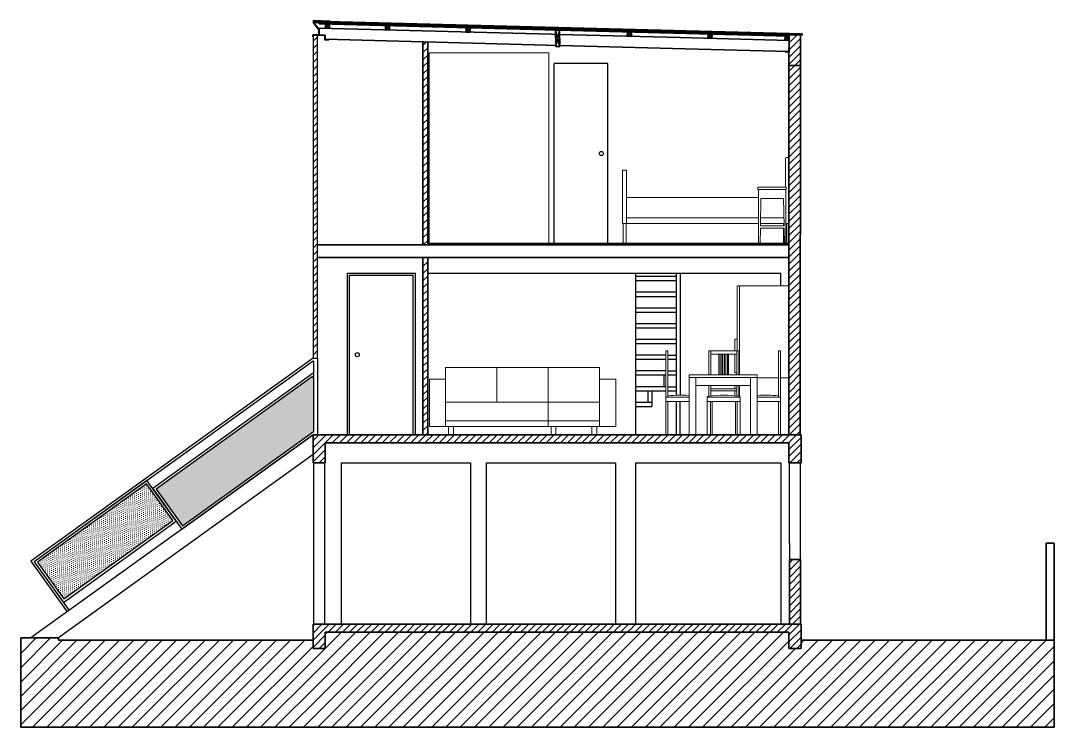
# Model space of a CAD drawing. Header units: metres. Extents: x -750 to 5274, y -2155 to 4360.
# Drawn here: x 2478 to 3759, y 3484 to 4360 of the extents above; entities that cross this region are included whole.
import ezdxf

# ---------------------------------------------------------------- set-up
doc = ezdxf.new("R2010")
doc.units = ezdxf.units.M
doc.header["$LTSCALE"] = 5
doc.header["$MEASUREMENT"] = 0
for name, color, linetype, lineweight in [('A-ELEV-MBE1', 7, 'Continuous', 35), ('A-ELEV-MBE2', 4, 'Continuous', 25), ('A-FLOR-PATT', 8, 'Continuous', 18), ('A-FURN', 8, 'Continuous', 18), ('A-GLAZ-FULL', 4, 'Continuous', 25), ('A-SECT-MCUT', 7, 'Continuous', 35), ('A-SECT-PATT', 8, 'Continuous', 18), ('A-WALL-FULL', 7, 'Continuous', 35), ('Campitura', 116, 'Continuous', 25), ('Linee sottili', 5, 'Continuous', 25)]:
    doc.layers.add(name, color=color, linetype=linetype, lineweight=lineweight)

msp = doc.modelspace()

# ---------------------------------------------------------------- hatches: boundary and pattern name
at = {"layer": 'A-SECT-PATT'}
h = msp.add_hatch(dxfattribs=at)
h.set_pattern_fill('DOTS', color=256, scale=40, angle=362.9169, style=0)
h.set_pattern_definition([(2.91694, (3515.9718, 3287.6467), (1.12116, 2.560371), [0, -2.5])])
h.paths.add_polyline_path([(2839.7, 3918.7), (2840.9, 3917.1), (2840.9, 3906.5), (2840.9, 3886.5), (2840.9, 3866.5), (2840.9, 3850.6), (2678.5, 3733.7), (2645.8, 3779.1)])
h = msp.add_hatch(dxfattribs=at)
h.set_pattern_fill('DOTS', color=256, scale=40, angle=362.9169, style=0)
h.set_pattern_definition([(272.916943, (-3799.8896, 8301.3128), (2.5603712, -1.1211598), [0, -2.5])])
h.paths.add_polyline_path([(2633.8, 3785.4), (2666.5, 3740), (2531.5, 3642.8), (2498.8, 3688.3)])
at = {"layer": 'Campitura'}
h = msp.add_hatch(dxfattribs=at)
h.set_pattern_fill('ANSI31', color=256, scale=50)
h.paths.add_polyline_path([(3444.9, 4341.7), (3430.8, 4342.1), (3430.8, 4340.6), (3430.8, 4340.6), (3430.8, 4340.6), (3430.7, 4326.2), (3430.8, 4326.2), (3430.8, 4321.2), (3430.4, 4321.2), (3430.4, 4081.5), (3430.9, 4081.5), (3430.9, 4081.5), (3430.9, 4066.5), (3430.4, 3846.5), (3444.4, 3846.5)])
h.paths.add_polyline_path([(2982.5, 4333.3), (2976.7, 4333.5), (2976.7, 4081.7), (2982.5, 4081.7)])
h.paths.add_polyline_path([(2982.5, 4066.2), (2978, 4066.2), (2978, 4061.5), (2976.7, 4061.5), (2976.7, 3846.5), (2982.5, 3846.5)])
h.paths.add_polyline_path([(3370.1, 3846.5), (3370.1, 3846.5), (3368.1, 3846.5), (3364.1, 3846.5), (3335.1, 3846.5), (3335.1, 3846.5), (3331.1, 3846.5), (2840.4, 3846.5), (2840.4, 3811.6), (2840.9, 3811.6), (2855.4, 3811.6), (2855.4, 3836.5), (3430.4, 3836.5), (3430.4, 3811.6), (3444.9, 3811.6), (3444.9, 3811.7), (3445.4, 3846.5)])
h = msp.add_hatch(dxfattribs=at)
h.set_pattern_fill('ANSI31', color=256, scale=50)
h.paths.add_polyline_path([(2845.9, 4341.9), (2840.5, 4341.9), (2840.4, 3941.5), (2845.9, 3941.5)])
h = msp.add_hatch(dxfattribs=at)
h.set_pattern_fill('ANSI31', color=256, scale=50)
h.paths.add_polyline_path([(3444.9, 3691.6), (3430.9, 3691.6), (3430.9, 3611.6), (3444.9, 3611.6)])
h = msp.add_hatch(dxfattribs=at)
h.set_pattern_fill('ANSI31', color=256, scale=50)
edge = h.paths.add_edge_path()
edge.add_line((2840.4, 3581.6), (2840.4, 3611.6))
edge.add_line((2840.9, 3611.6), (2854.9, 3611.6))
edge.add_line((2840.4, 3611.6), (3445.4, 3611.6))
edge.add_line((2855.4, 3601.6), (2855.4, 3581.6))
edge.add_line((2855.4, 3581.6), (2840.4, 3581.6))
edge.add_line((3430.4, 3601.6), (2855.4, 3601.6))
edge.add_line((3430.4, 3611.6), (3445.4, 3611.6))
edge.add_line((3445.4, 3611.6), (3445.4, 3581.6))
edge.add_line((3445.4, 3581.6), (3430.4, 3581.6))
edge.add_line((3430.4, 3581.6), (3430.4, 3601.6))

# ---------------------------------------------------------------- linework, layer by layer
at = {"layer": 'A-ELEV-MBE1'}
for p, q in [((2841.6, 4359.2), (2841.5, 4357.4)), ((3446.6, 4341.6), (2841.5, 4357.4)), ((3446.6, 4343.4), (2841.6, 4359.2)), ((2861, 4359.2), (2861, 4358.9)), ((3135.9, 4342.9), (2848, 4350.4)), ((2840.2, 4339.9), (2840.5, 4339.9)), ((2848.1, 4341.7), (2855.4, 4341.7)), ((2854.9, 4341.2), (2855.2, 4341.2)), ((2855.4, 4341.7), (2855.4, 4336.7)), ((3129.9, 4329.4), (2855.4, 4336.7)), ((2859.9, 4336.5), (2859.9, 4336.2)), ((3141.1, 4342.8), (3135.9, 4342.9)), ((3295.7, 4338.9), (3146.1, 4342.8)), ((3430.5, 4335.2), (3295.7, 4338.9)), ((3430.8, 4341.6), (3430.7, 4326.6)), ((3430.8, 4341.6), (3430.9, 4341.6)), ((3444.9, 4341.7), (3444.4, 3846.5)), ((3446.6, 4343.4), (3446.6, 4341.6)), ((3141.2, 4329.1), (3129.9, 4329.3)), ((3301.8, 4324.9), (3146.2, 4329)), ((3430.3, 4321.6), (3301.8, 4324.9)), ((3425.8, 4321.5), (3425.8, 4321.2)), ((3430.7, 4326.6), (3430.3, 4326.6)), ((3430.3, 4326.6), (3430.3, 4321.6)), ((3430.4, 4321.2), (3430.4, 3846.5)), ((3430.8, 4326.2), (3430.5, 4326.2)), ((2846, 4081.7), (3243.7, 4081.7)), ((2982.5, 4083.5), (3430.9, 4083.5)), ((3430.4, 4081.7), (3243.7, 4081.7)), ((2845.9, 4066.1), (3430.4, 4066.2)), ((2840.4, 3937.8), (2840.9, 3937.8)), ((2840.4, 3821.9), (2840.4, 3846.5)), ((2855.4, 3811.6), (2840.4, 3811.6)), ((2854.9, 3811.6), (2840.9, 3811.6)), ((2848.9, 3811.6), (2853.9, 3811.6)), ((3436.9, 3811.6), (3431.9, 3811.6)), ((3749.4, 3601.6), (3749.4, 3711.8)), ((3749.4, 3711.8), (3759.4, 3711.8)), ((3749.4, 3591.6), (3749.4, 3711.8)), ((3749.4, 3711.8), (3759.4, 3711.8)), ((3759.4, 3711.8), (3759.4, 3601.6)), ((3759.4, 3711.8), (3759.4, 3591.6)), ((3430.9, 3691.6), (3444.9, 3691.6)), ((3436.9, 3691.6), (3431.9, 3691.6)), ((2840.9, 3611.6), (2854.9, 3611.6)), ((2524.7, 3594.5), (2477.9, 3594.5)), ((2477.9, 3594.5), (2477.9, 3483.7)), ((2524.7, 3594.5), (2524.7, 3591.6)), ((2524.7, 3591.6), (2840.4, 3591.6)), ((3445.4, 3591.6), (3759.4, 3591.6)), ((3759.4, 3591.6), (3759.4, 3483.7)), ((2477.9, 3483.7), (3759.4, 3483.7))]:
    msp.add_line(p, q, dxfattribs=at)
for points in [[(2861, 4359.2), (2840.9, 4359.8), (2840.9, 4357.1), (2847.6, 4348.6), (2847.6, 4342.2), (2840.2, 4342.2), (2840.2, 4339.9)], [(2861, 4358.9), (2841.2, 4359.5), (2841.2, 4357.2), (2847.9, 4348.7), (2847.9, 4341.9), (2840.5, 4341.9), (2840.5, 4339.9)], [(2848, 4350.4), (2848.1, 4341.7)], [(2854.9, 4341.2), (2854.9, 4336.2), (2859.9, 4336.2), (2859.9, 4336.2)], [(2855.2, 4341.2), (2855.2, 4336.5), (2859.9, 4336.5)], [(3430.8, 4326.2), (3430.8, 4321.2), (3425.8, 4321.2), (3425.8, 4321.2)], [(3430.5, 4326.2), (3430.5, 4321.5), (3425.8, 4321.5)]]:
    msp.add_lwpolyline(points, dxfattribs=at)
at = {"layer": 'A-ELEV-MBE2'}
for p, q in [((3290.4, 4042.5), (3240.4, 4042.5)), ((3240.4, 4037.5), (3290.4, 4037.5)), ((3290.4, 4046.7), (3290.4, 3982)), ((3295.4, 4046.7), (3295.4, 3982)), ((3290.4, 4023), (3240.4, 4023)), ((3240.4, 4018), (3290.4, 4018)), ((3290.4, 4003.5), (3240.4, 4003.5)), ((3240.4, 3998.5), (3290.4, 3998.5)), ((3290.4, 3984), (3240.4, 3984)), ((3240.4, 3979), (3290.4, 3979)), ((2840.4, 3941.5), (2490.4, 3689.6)), ((2840.4, 3937.8), (2494.6, 3689)), ((2840.4, 3846.5), (2490.4, 3594.5)), ((2840.4, 3821.9), (2524.7, 3594.5)), ((2490.4, 3689.6), (2535.5, 3627)), ((2494.6, 3689), (2538, 3628.7))]:
    msp.add_line(p, q, dxfattribs=at)
at = {"layer": 'A-ELEV-MBE2', "ltscale": 0.003}
for p, q in [((3290.4, 3982), (3290.4, 3906)), ((3295.4, 3982), (3295.4, 3895.5)), ((3290.4, 3964.5), (3240.4, 3964.5)), ((3240.4, 3959.5), (3290.4, 3959.5)), ((3277.8, 3945), (3240.4, 3945)), ((3240.4, 3940), (3277.8, 3940)), ((3280.3, 3945), (3290.4, 3945)), ((3280.3, 3940), (3290.4, 3940)), ((3277.8, 3925.5), (3240.4, 3925.5)), ((3280.3, 3925.5), (3290.4, 3925.5)), ((3240.4, 3920.5), (3277.8, 3920.5)), ((3275.4, 3920.5), (3275.4, 3906)), ((3280.3, 3920.5), (3290.4, 3920.5)), ((3290.4, 3920.5), (3290.4, 3895.3)), ((3277.8, 3906), (3240.4, 3906)), ((3240.4, 3901), (3277.8, 3901)), ((3255.4, 3901), (3255.4, 3886.5)), ((3260.4, 3901), (3260.4, 3881.5)), ((3280.3, 3906), (3290.4, 3906)), ((3280.3, 3901), (3290.4, 3901)), ((3260.4, 3886.5), (3240.4, 3886.5)), ((3290.4, 3887.5), (3290.4, 3846.5)), ((3295.2, 3887.5), (3295.2, 3846.5)), ((3240.4, 3881.5), (3260.4, 3881.5))]:
    msp.add_line(p, q, dxfattribs=at)
at = {"layer": 'A-ELEV-MBE2'}
for points in [[(3240.4, 3846.5), (3240.4, 4046.7)], [(2840.9, 3922.3), (2840.4, 3922.9), (2641.6, 3779.8), (2677.8, 3729.5), (2840.9, 3846.9)], [(2840.9, 3917.1), (2839.7, 3918.7), (2645.8, 3779.1), (2678.5, 3733.7), (2840.9, 3850.6)]]:
    msp.add_lwpolyline(points, dxfattribs=at)
for points in [[(2530.8, 3638.6), (2670.7, 3739.3), (2634.5, 3789.6), (2494.6, 3689)], [(2531.5, 3642.8), (2666.5, 3740), (2633.8, 3785.4), (2498.8, 3688.3)]]:
    msp.add_lwpolyline(points, close=True, dxfattribs=at)
at = {"layer": 'A-FLOR-PATT', "linetype": 'Continuous'}
for p, q in [((2847.5, 3573.5), (2875.6, 3601.6)), ((2847.5, 3555.8), (2893.3, 3601.6)), ((2847.5, 3538.1), (2911, 3601.6)), ((2847.5, 3520.4), (2928.6, 3601.6)), ((2847.5, 3502.7), (2946.3, 3601.6)), ((2847.5, 3485.1), (2964, 3601.6)), ((2855.4, 3599.1), (2857.9, 3601.6)), ((2863.8, 3483.7), (2981.7, 3601.6)), ((2881.4, 3483.7), (2999.4, 3601.6)), ((2899.1, 3483.7), (3017, 3601.6)), ((2916.8, 3483.7), (3034.7, 3601.6)), ((2934.5, 3483.7), (3052.4, 3601.6)), ((2952.2, 3483.7), (3070.1, 3601.6)), ((2969.8, 3483.7), (3087.7, 3601.6)), ((2987.5, 3483.7), (3105.4, 3601.6)), ((3005.2, 3483.7), (3123.1, 3601.6)), ((3022.9, 3483.7), (3140.8, 3601.6)), ((3040.5, 3483.7), (3158.5, 3601.6)), ((3058.2, 3483.7), (3176.1, 3601.6)), ((3075.9, 3483.7), (3193.8, 3601.6)), ((3093.6, 3483.7), (3211.5, 3601.6)), ((3227.9, 3600.4), (3229.2, 3601.6)), ((3227.9, 3582.7), (3246.8, 3601.6)), ((3227.9, 3565), (3264.5, 3601.6)), ((3227.9, 3547.3), (3282.2, 3601.6)), ((3227.9, 3529.7), (3299.9, 3601.6)), ((3227.9, 3512), (3317.6, 3601.6)), ((3227.9, 3494.3), (3335.2, 3601.6)), ((3235, 3483.7), (3352.9, 3601.6)), ((3252.7, 3483.7), (3370.6, 3601.6)), ((3270.4, 3483.7), (3388.3, 3601.6)), ((3288, 3483.7), (3405.9, 3601.6)), ((3305.7, 3483.7), (3423.6, 3601.6)), ((2477.9, 3592.8), (2479.6, 3594.5)), ((2477.9, 3575.1), (2497.3, 3594.5)), ((2477.9, 3557.4), (2515, 3594.5)), ((2477.9, 3539.8), (2529.7, 3591.6)), ((2477.9, 3522.1), (2547.4, 3591.6)), ((2477.9, 3504.4), (2565.1, 3591.6)), ((2477.9, 3486.7), (2582.8, 3591.6)), ((2492.5, 3483.7), (2600.4, 3591.6)), ((2510.2, 3483.7), (2618.1, 3591.6)), ((2527.9, 3483.7), (2635.8, 3591.6)), ((2545.6, 3483.7), (2653.5, 3591.6)), ((2563.2, 3483.7), (2671.2, 3591.6)), ((2580.9, 3483.7), (2688.8, 3591.6)), ((2598.6, 3483.7), (2706.5, 3591.6)), ((2616.3, 3483.7), (2724.2, 3591.6)), ((2634, 3483.7), (2741.9, 3591.6)), ((2651.6, 3483.7), (2759.5, 3591.6)), ((2669.3, 3483.7), (2777.2, 3591.6)), ((2687, 3483.7), (2794.9, 3591.6)), ((2704.7, 3483.7), (2812.6, 3591.6)), ((2722.3, 3483.7), (2830.3, 3591.6)), ((3111.3, 3483.7), (3227.9, 3600.4)), ((3323.4, 3483.7), (3430.4, 3590.7)), ((3437.9, 3562.9), (3466.6, 3591.6)), ((3437.9, 3545.2), (3484.3, 3591.6)), ((3437.9, 3527.5), (3502, 3591.6)), ((3437.9, 3509.8), (3519.7, 3591.6)), ((3437.9, 3492.2), (3537.4, 3591.6)), ((3445.4, 3588.1), (3449, 3591.6)), ((3447.1, 3483.7), (3555, 3591.6)), ((3464.8, 3483.7), (3572.7, 3591.6)), ((3482.5, 3483.7), (3590.4, 3591.6)), ((3500.2, 3483.7), (3608.1, 3591.6)), ((3517.8, 3483.7), (3625.7, 3591.6)), ((3535.5, 3483.7), (3643.4, 3591.6)), ((3553.2, 3483.7), (3661.1, 3591.6)), ((3570.9, 3483.7), (3678.8, 3591.6)), ((3588.5, 3483.7), (3696.5, 3591.6)), ((3606.2, 3483.7), (3714.1, 3591.6)), ((3623.9, 3483.7), (3731.8, 3591.6)), ((3641.6, 3483.7), (3749.5, 3591.6)), ((2740, 3483.7), (2840.4, 3584.1)), ((3128.9, 3483.7), (3227.9, 3582.7)), ((3341.1, 3483.7), (3437.9, 3580.6)), ((3437.9, 3580.6), (3439, 3581.6)), ((3659.3, 3483.7), (3759.4, 3583.9)), ((2757.7, 3483.7), (2847.5, 3573.5)), ((3146.6, 3483.7), (3227.9, 3565)), ((3358.7, 3483.7), (3437.9, 3562.9)), ((3676.9, 3483.7), (3759.4, 3566.2)), ((2775.4, 3483.7), (2847.5, 3555.8)), ((2793.1, 3483.7), (2847.5, 3538.1)), ((3164.3, 3483.7), (3227.9, 3547.3)), ((3376.4, 3483.7), (3437.9, 3545.2)), ((3694.6, 3483.7), (3759.4, 3548.5)), ((3182, 3483.7), (3227.9, 3529.7)), ((3394.1, 3483.7), (3437.9, 3527.5)), ((3712.3, 3483.7), (3759.4, 3530.8)), ((2810.7, 3483.7), (2847.5, 3520.4)), ((3199.6, 3483.7), (3227.9, 3512)), ((3730, 3483.7), (3759.4, 3513.1)), ((2828.4, 3483.7), (2847.5, 3502.7)), ((3411.8, 3483.7), (3437.9, 3509.8)), ((3217.3, 3483.7), (3227.9, 3494.3)), ((3429.5, 3483.7), (3437.9, 3492.2)), ((3747.6, 3483.7), (3759.4, 3495.5)), ((2846.1, 3483.7), (2847.5, 3485.1))]:
    msp.add_line(p, q, dxfattribs=at)
at = {"layer": 'A-FURN'}
for p, q in [((2984.3, 4083.5), (2984.3, 4319.9)), ((2984.3, 4319.9), (3132.6, 4319.9)), ((3132.6, 4319.9), (3132.6, 4083.5)), ((3426.2, 4153.5), (3426.2, 4189.2)), ((3429.2, 4190.2), (3427.2, 4190.2)), ((3430.2, 4140.5), (3430.2, 4189.2)), ((3229.2, 4174.5), (3224.2, 4174.5)), ((3224.2, 4174.5), (3224.2, 4108.5)), ((3229.2, 4108.5), (3229.2, 4174.5)), ((3392, 4150.5), (3392, 4153.5)), ((3392, 4153.5), (3427, 4153.5)), ((3427, 4150.5), (3427, 4153.5)), ((3229.2, 4108.5), (3229.2, 4140.5)), ((3229.2, 4140.5), (3392.7, 4140.5)), ((3392, 4150.5), (3427, 4150.5)), ((3392.7, 4150.5), (3392.7, 4083.5)), ((3395.7, 4139.5), (3395, 4105.5)), ((3395.7, 4139.5), (3423.7, 4139.5)), ((3424.3, 4105.5), (3423.7, 4139.5)), ((3426.7, 4150.5), (3426.7, 4083.5)), ((3430.2, 4108.5), (3430.2, 4140.5)), ((3229.2, 4115.4), (3392.7, 4115.4)), ((3395.2, 4115.4), (3424.1, 4115.4)), ((3224.2, 4108.5), (3229.2, 4108.5)), ((3224.7, 4108.5), (3224.7, 4084.5)), ((3228.7, 4108.5), (3228.7, 4084.5)), ((3392.7, 4108.5), (3229.2, 4108.5)), ((3395, 4102.5), (3394.7, 4083.5)), ((3395, 4105.5), (3424.3, 4105.5)), ((3424.3, 4102.5), (3395, 4102.5)), ((3395.1, 4108.5), (3423.7, 4108.5)), ((3423.7, 4108.5), (3424.2, 4108.5)), ((3423.7, 4105.5), (3423.7, 4108.5)), ((3423.7, 4102.5), (3423.7, 4084.5)), ((3424.7, 4083.5), (3424.3, 4102.5)), ((3426.7, 4108.5), (3430.2, 4108.5)), ((3427.7, 4108.5), (3427.7, 4084.5)), ((3132.6, 4083.5), (2984.3, 4083.5)), ((3225.7, 4083.5), (3227.7, 4083.5)), ((3392.7, 4083.5), (3394.7, 4083.5)), ((3426.7, 4083.5), (3424.7, 4083.5)), ((3426.7, 4083.5), (3424.7, 4083.5)), ((3430.4, 4031), (3366.2, 4031)), ((3366.2, 4031), (3366.2, 3950.5)), ((3369.2, 4031), (3369.2, 3920.5)), ((3430.4, 3846.5), (3430.4, 4031)), ((3363.4, 3965), (3363.4, 3950.5)), ((3366.2, 3965), (3363.4, 3965)), ((3366.2, 3950.5), (3366.2, 3965)), ((3277.8, 3846.5), (3277.8, 3950.5)), ((3277.8, 3846.5), (3277.8, 3950.5)), ((3277.8, 3950.5), (3280.3, 3950.5)), ((3280.3, 3950.5), (3280.3, 3893)), ((3331.1, 3946.5), (3331.1, 3950.5)), ((3331.1, 3950.5), (3368.1, 3950.5)), ((3333.6, 3950.5), (3333.6, 3920.5)), ((3365.6, 3950.5), (3365.6, 3920.5)), ((3368.1, 3950.5), (3368.1, 3946.5)), ((3419.8, 3950.5), (3417.3, 3950.5)), ((3417.3, 3950.5), (3417.3, 3893)), ((3419.8, 3950.5), (3419.8, 3846.5)), ((3331.1, 3946.5), (3331.1, 3920.5)), ((3365.6, 3946.5), (3333.6, 3946.5)), ((3343.6, 3946.5), (3343.6, 3920.5)), ((3345.1, 3946.5), (3345.1, 3920.5)), ((3347.1, 3946.5), (3347.1, 3920.5)), ((3348.6, 3946.5), (3348.6, 3920.5)), ((3365.6, 3946.5), (3349.6, 3946.5)), ((3350.6, 3946.5), (3350.6, 3920.5)), ((3352.1, 3946.5), (3352.1, 3920.5)), ((3354.1, 3946.5), (3354.1, 3920.5)), ((3355.6, 3946.5), (3355.6, 3920.5)), ((3363.4, 3946.5), (3363.4, 3923)), ((3368.1, 3946.5), (3368.1, 3920.5)), ((3004.7, 3929.8), (3068.3, 3929.8)), ((3004.7, 3886.8), (3004.7, 3929.8)), ((3068.3, 3929.8), (3068.3, 3886.8)), ((3068.3, 3929.8), (3132, 3929.8)), ((3132, 3929.8), (3132, 3886.8)), ((3132, 3929.8), (3195.7, 3929.8)), ((3195.7, 3929.8), (3195.7, 3886.8)), ((3363.4, 3923), (3365.6, 3923)), ((3004.7, 3915.3), (2984.7, 3915.3)), ((2984.7, 3915.3), (2984.7, 3856.5)), ((3195.7, 3915.3), (3215.7, 3915.3)), ((3215.7, 3915.3), (3215.7, 3856.5)), ((3306.8, 3917.5), (3306.8, 3920.5)), ((3306.8, 3920.5), (3390.8, 3920.5)), ((3314.8, 3917.5), (3306.8, 3917.5)), ((3306.8, 3917.5), (3306.8, 3846.5)), ((3314.8, 3846.5), (3314.8, 3917.5)), ((3314.8, 3917.5), (3314.8, 3907.5)), ((3314.8, 3917.5), (3390.8, 3917.5)), ((3382.8, 3846.5), (3382.8, 3917.5)), ((3390.8, 3920.5), (3390.8, 3917.5)), ((3390.8, 3917.5), (3390.8, 3846.5)), ((3390.8, 3917), (3417.3, 3917)), ((3419.8, 3917), (3430.4, 3917)), ((3314.8, 3907.5), (3382.8, 3907.5)), ((3331.1, 3907.5), (3331.1, 3894.1)), ((3333.6, 3907.5), (3333.6, 3894.5)), ((3333.6, 3903.5), (3365.6, 3903.5)), ((3333.6, 3901), (3365.6, 3901)), ((3363.4, 3907.5), (3363.4, 3903.5)), ((3363.4, 3901), (3363.4, 3894.7)), ((3365.6, 3907.5), (3365.6, 3894.5)), ((3368.1, 3907.5), (3368.1, 3894.1)), ((3369.2, 3907.5), (3369.2, 3893.6)), ((3068.3, 3886.8), (3004.7, 3886.8)), ((3004.7, 3886.8), (3004.7, 3856.5)), ((3132, 3886.8), (3068.3, 3886.8)), ((3195.7, 3886.8), (3132, 3886.8)), ((3132, 3886.8), (3132, 3856.5)), ((3195.7, 3886.8), (3195.7, 3856.5)), ((3215.7, 3856.5), (3215.7, 3886.8)), ((3306.8, 3893), (3277.8, 3893)), ((3277.8, 3887.5), (3306.8, 3887.5)), ((3280.3, 3887.5), (3280.3, 3846.5)), ((3329.1, 3893), (3331.1, 3893)), ((3329.1, 3893), (3329.1, 3846.5)), ((3331.1, 3887.5), (3329.1, 3887.5)), ((3368.1, 3893), (3331.1, 3893)), ((3368.1, 3887.5), (3331.1, 3887.5)), ((3333.3, 3887.5), (3333.3, 3846.5)), ((3335.1, 3846.5), (3335.1, 3887.5)), ((3364.1, 3887.5), (3364.1, 3846.5)), ((3366.2, 3887.5), (3366.2, 3846.5)), ((3368.1, 3893), (3370.1, 3893)), ((3368.1, 3887.5), (3370.1, 3887.5)), ((3370.1, 3893), (3370.1, 3846.5)), ((3390.8, 3893), (3419.8, 3893)), ((3419.8, 3887.5), (3390.8, 3887.5)), ((3417.3, 3887.5), (3417.3, 3846.5)), ((3004.7, 3863.8), (3195.7, 3863.8)), ((2885.7, 3846.5), (2964.7, 3846.5)), ((2964.7, 3846.5), (2967.2, 3846.5)), ((2982.5, 3846.5), (2984.8, 3846.5)), ((2984.7, 3856.5), (3004.7, 3856.5)), ((2984.8, 3846.5), (3023.8, 3846.5)), ((3004.7, 3856.5), (3195.7, 3856.5)), ((3004.7, 3856.5), (3005, 3856.5)), ((3008.5, 3856.5), (3008.5, 3846.5)), ((3008.5, 3846.5), (3014.5, 3846.5)), ((3014.5, 3846.5), (3014.5, 3856.5)), ((3023.8, 3846.5), (3084.8, 3846.5)), ((3084.8, 3846.5), (3231.8, 3846.5)), ((3135.5, 3856.5), (3135.5, 3846.5)), ((3135.5, 3846.5), (3141.5, 3846.5)), ((3141.5, 3846.5), (3141.5, 3856.5)), ((3186.2, 3856.5), (3186.2, 3846.5)), ((3186.2, 3846.5), (3192.2, 3846.5)), ((3192.2, 3846.5), (3192.2, 3856.5)), ((3215.7, 3856.5), (3195.7, 3856.5)), ((3231.8, 3846.5), (3228.8, 3846.5)), ((3280.3, 3846.5), (3277.8, 3846.5)), ((3306.8, 3846.5), (3314.8, 3846.5)), ((3329.1, 3846.5), (3331.1, 3846.5)), ((3331.1, 3846.5), (3335.1, 3846.5)), ((3368.1, 3846.5), (3364.1, 3846.5)), ((3428.4, 3846.5), (3366.2, 3846.5)), ((3368.1, 3846.5), (3370.1, 3846.5)), ((3390.8, 3846.5), (3382.8, 3846.5)), ((3417.3, 3846.5), (3419.8, 3846.5)), ((3428.4, 3846.5), (3430.4, 3846.5))]:
    msp.add_line(p, q, dxfattribs=at)
for centre, radius, start, end in [((3427.2, 4189.2), 1, 90, 180), ((3429.2, 4189.2), 1, 0, 90), ((3225.7, 4084.5), 1, 180, 270), ((3227.7, 4084.5), 1, 270, 0), ((3424.7, 4084.5), 1, 180, 270), ((3426.7, 4084.5), 1, 270, 0), ((3296.3, 3760.6), 134.9, 85.536, 96.8115), ((3333.4, 3887.3), 7.2, 109.218, 127.3773), ((3349.6, 3768), 127.4, 81.6524, 98.3456), ((3365.7, 3887.3), 7.2, 52.6227, 70.782), ((3401.3, 3760.6), 134.9, 83.1885, 94.464)]:
    msp.add_arc(centre, radius, start, end, dxfattribs=at)
at = {"layer": 'A-GLAZ-FULL'}
for p, q in [((3139.4, 4083.5), (3139.4, 4306.6)), ((3206, 4306.6), (3139.4, 4306.6)), ((3206, 4083.5), (3206, 4306.6)), ((2883.2, 3846.5), (2883.2, 4046.7)), ((2883.2, 3846.5), (2883.2, 4046.7)), ((2883.2, 4046.7), (2967.2, 4046.7)), ((2885.7, 3846.5), (2885.7, 4044.2)), ((2885.7, 4044.2), (2964.7, 4044.2)), ((2964.7, 4046.7), (2964.7, 4046.7)), ((2964.7, 3846.5), (2964.7, 4044.2)), ((2967.2, 3846.5), (2967.2, 4046.7)), ((2840.4, 3941.5), (2845.9, 3941.5)), ((2840.9, 3937.8), (2840.9, 3850.6)), ((2845.9, 3941.5), (2845.9, 3846.5))]:
    msp.add_line(p, q, dxfattribs=at)
for centre in [(3197.9, 4195.1), (2895.2, 3945.6)]:
    msp.add_circle(centre, 2.5, dxfattribs=at)
at = {"layer": 'A-SECT-MCUT'}
for p, q in [((2848, 4355.7), (2848, 4356.7)), ((3143.5, 4349.1), (2848, 4356.7)), ((3143.6, 4348.1), (2848, 4355.7)), ((2860.8, 4355.3), (2855.7, 4350.3)), ((2855.8, 4355.4), (2860.7, 4350.2)), ((2935.3, 4353.3), (2930.1, 4348.4)), ((2930.3, 4353.5), (2935.1, 4348.2)), ((3035.2, 4350.6), (3030.1, 4345.7)), ((3030.2, 4350.7), (3035.1, 4345.5)), ((3141.1, 4347.9), (3146.2, 4327.9)), ((3146.1, 4347.9), (3141.2, 4327.9)), ((3143.6, 4348.1), (3143.5, 4349.1)), ((3143.8, 4348), (3143.8, 4349.1)), ((3430.8, 4341.6), (3143.8, 4349.1)), ((3430.8, 4340.6), (3143.8, 4348)), ((3143.8, 4347.9), (3143.8, 4347.9)), ((3235.2, 4345.5), (3230, 4340.6)), ((3230.2, 4345.7), (3235, 4340.5)), ((3335.1, 4342.8), (3330, 4337.9)), ((3330.1, 4342.9), (3335, 4337.7)), ((3430.7, 4340.5), (3425.5, 4335.5)), ((3425.7, 4340.6), (3430.5, 4335.4)), ((3444.9, 4304), (3430.4, 4304)), ((3445.4, 3846.5), (2840.4, 3846.5)), ((2840.4, 3846.5), (2840.4, 3811.6)), ((3445.4, 3811.6), (3445.4, 3846.5)), ((2855.4, 3836.5), (3430.4, 3836.5)), ((2855.4, 3811.6), (2855.4, 3836.5)), ((3430.4, 3836.5), (3430.4, 3811.6)), ((2840.4, 3811.6), (2855.4, 3811.6)), ((3430.4, 3811.6), (3445.4, 3811.6)), ((2840.4, 3581.6), (2840.4, 3611.6)), ((2855.4, 3601.6), (2855.4, 3581.6)), ((2855.4, 3581.6), (2840.4, 3581.6))]:
    msp.add_line(p, q, dxfattribs=at)
for points in [[(2860.8, 4355.3), (2855.8, 4355.4), (2855.7, 4350.3), (2860.7, 4350.2)], [(2935.3, 4353.3), (2930.3, 4353.5), (2930.1, 4348.4), (2935.1, 4348.2)], [(3035.2, 4350.6), (3030.2, 4350.7), (3030.1, 4345.7), (3035.1, 4345.5)], [(3146.1, 4347.9), (3141.1, 4347.9), (3141.2, 4327.9), (3146.2, 4327.9)], [(3235.2, 4345.5), (3230.2, 4345.7), (3230, 4340.6), (3235, 4340.5)], [(3335.1, 4342.8), (3330.1, 4342.9), (3330, 4337.9), (3335, 4337.7)], [(3430.7, 4340.5), (3425.7, 4340.6), (3425.5, 4335.5), (3430.5, 4335.4)], [(3444.9, 3691.6), (3430.9, 3691.6), (3430.9, 3611.6), (3444.9, 3611.6)]]:
    msp.add_lwpolyline(points, close=True, dxfattribs=at)
for points in [[(2840.4, 3611.6), (3445.4, 3611.6)], [(3430.4, 3601.6), (2855.4, 3601.6)], [(3430.4, 3611.6), (3430.4, 3611.6), (3445.4, 3611.6), (3445.4, 3581.6), (3430.4, 3581.6), (3430.4, 3601.6)]]:
    msp.add_lwpolyline(points, dxfattribs=at)
at = {"layer": 'A-WALL-FULL'}
for p, q in [((2976.7, 4081.7), (2976.7, 4333.5)), ((2982.5, 4081.7), (2982.5, 4333.3)), ((2976.7, 3846.5), (2976.7, 4066.1)), ((2982.5, 3846.5), (2982.5, 4066.2))]:
    msp.add_line(p, q, dxfattribs=at)
at = {"layer": 'Linee sottili'}
for p, q in [((2982.5, 4046.7), (3240.4, 4046.7)), ((3240.4, 4046.7), (3290.4, 4046.7)), ((3290.4, 4046.7), (3420.4, 4046.7)), ((3420.4, 4031), (3420.4, 4046.7)), ((2840.9, 3811.6), (2840.9, 3611.6)), ((2854.9, 3791.6), (2854.9, 3811.6)), ((2854.9, 3711.6), (2854.9, 3811.6)), ((2875.4, 3811.6), (2875.4, 3611.6)), ((2875.4, 3811.6), (3035.4, 3811.6)), ((3035.4, 3811.6), (3035.4, 3611.6)), ((3055.4, 3611.6), (3055.4, 3811.6)), ((3055.4, 3811.6), (3215.4, 3811.6)), ((3420.4, 3811.6), (3420.4, 3611.6)), ((3430.9, 3711.6), (3430.9, 3811.6)), ((3444.9, 3691.6), (3444.9, 3811.7)), ((2854.9, 3611.6), (2854.9, 3711.6)), ((3430.9, 3711.6), (3430.9, 3691.6)), ((3035.4, 3611.6), (3055.4, 3611.6))]:
    msp.add_line(p, q, dxfattribs=at)
for points in [[(2840.4, 3941.5), (2845.9, 3941.5), (2845.9, 4341.9), (2840.5, 4341.9), (2840.4, 3941.5)], [(3215.4, 3811.6), (3215.4, 3611.6), (3240.4, 3611.6), (3240.4, 3811.6)], [(3240.4, 3811.6), (3420.4, 3811.6)]]:
    msp.add_lwpolyline(points, dxfattribs=at)

doc.saveas('drawing.dxf')
